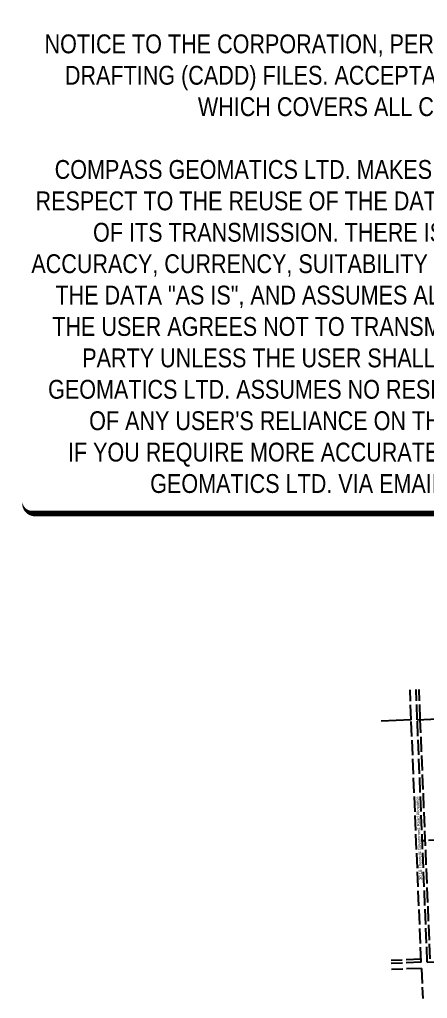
# Model space of a CAD drawing. Extents: x 679917 to 683865, y 6152986 to 6156234.
# Drawn here: x 679917 to 681271, y 6152986 to 6156234 of the extents above; entities that cross this region are included whole.
import ezdxf
from ezdxf.enums import TextEntityAlignment as Align

# ---------------------------------------------------------------- set-up
doc = ezdxf.new("R2010")
doc.units = 0
doc.header["$LTSCALE"] = 5
for name, pattern in [('foc-LSD', [8, 5, -3]), ('foc-QUARTERLINE', [33, 25, -3, 2, -3]), ('foc-UNSURVEYED', [12.5, 10, -2.5])]:
    doc.linetypes.add(name, pattern=pattern)
doc.layers.add('DISCLAIMER', color=7, linetype='Continuous', plot=False)
for name, color, linetype in [('L-QSEC', 8, 'foc-QUARTERLINE'), ('L-ROAD-T', 7, 'Continuous'), ('L-SECTION-LSD', 7, 'foc-LSD'), ('L-USEC', 7, 'foc-UNSURVEYED')]:
    doc.layers.add(name, color=color, linetype=linetype)
doc.styles.add('80', font='ARIALN.TTF', dxfattribs={"height": 10})
doc.styles.add('80L', font='ARIALN.TTF', dxfattribs={"height": 10})

# ---------------------------------------------------------------- blocks, each defined once
blk = doc.blocks.new('Disclaimer_Legal')
at = {"layer": 'DISCLAIMER', "color": 254, "flags": 128}
blk.add_lwpolyline([(-3612.9, -1104.6, 37.5, 37.5, 0), (4096.1, -1104.6, 37.5, 37.5, 0.414214), (4171.1, -1029.6, 37.5, 37.5, 0), (4171.1, 2078.7, 37.5, 0, 0.414214), (4096.1, 2153.7, 0, 0, 0), (-3612.9, 2153.7, 0, 0, 0.414214), (-3687.9, 2078.7, 0, 0, 0), (-3687.9, -1029.6, 0, 37.5, 0.414214)], format="xyseb", close=True, dxfattribs=at)
at = {"layer": 'DISCLAIMER', "color": 254, "insert": (241.6, 533.9), "char_height": 125, "width": 7717.568, "attachment_point": 5, "style": '80'}
blk.add_mtext('NOTICE TO THE CORPORATION, PERSON &/OR PERSONS REGARDING THIS COMPUTER AIDED DESIGN AND DRAFTING (CADD) FILES. ACCEPTANCE OF THE CADD DATA IS BASED ON THE FOLLOWING DISCLAIMER WHICH COVERS ALL CADD DATA RECIEVED FROM COMPASS GEOMATICS LTD.\\P{\\fArial Narrow|b1|i0|c0|p34;DISCLAIMER}\\PCOMPASS GEOMATICS LTD. MAKES NO REPRESENTATION OR WARRANTIES, EXPRESS OR IMPLIED, WITH RESPECT TO THE REUSE OF THE DATA PROVIDED HEREWITH, REGARDLESS OF ITS FORMAT OR THE MEANS OF ITS TRANSMISSION. THERE IS NO GUARANTEE OR REPRESENTATION TO THE USER AS TO THE ACCURACY, CURRENCY, SUITABILITY OR RELIABILITY OF THIS DATA FOR ANY PURPOSE. THE USER ACCEPTS THE DATA "AS IS", AND ASSUMES ALL RISKS ASSOCIATED WITH ITS USE. BY ACCEPTANCE OF THIS DATA, THE USER AGREES NOT TO TRANSMIT THIS DATA OR PROVIDE ACCESS OR ANY PART OF IT TO ANOTHER PARTY UNLESS THE USER SHALL INCLUDE WITH THE DATA A COPY OF THIS DISCLAIMER. COMPASS GEOMATICS LTD. ASSUMES NO RESPONSIBILITY FOR ACTUAL OR CONSEQUENTIAL DAMAGE AS A RESULT OF ANY USER\'S RELIANCE ON THIS DATA. THIS CADD FILE IS FOR ILLUSTRATION PURPOSES ONLY.\\PIF YOU REQUIRE MORE ACCURATE INFORMATION, PLEASE CONTACT DARCI ANGLEHART AT COMPASS GEOMATICS LTD. VIA EMAIL: darci.anglehart@compassgeomatics.ca OR CELL: 506-961-7292', dxfattribs=at)

msp = doc.modelspace()

# ---------------------------------------------------------------- linework, layer by layer
at = {"layer": 'L-QSEC', "flags": 128}
for points in [[(681237.119, 6153911.081), (682006.77, 6153943.463)], [(681217.022, 6153910.235), (681117.122, 6153906.032)]]:
    msp.add_lwpolyline(points, dxfattribs=at)
at = {"layer": 'L-SECTION-LSD', "flags": 128}
msp.add_lwpolyline([(682058.271, 6153542.971), (681253.728, 6153509.122)], dxfattribs=at)
at = {"layer": 'L-USEC', "flags": 128}
for points in [[(681217.022, 6153910.235), (681212.894, 6154010.139)], [(681237.12, 6153911.066), (681232.991, 6154010.984)], [(681247.167, 6153911.504), (681243.039, 6154011.407)], [(681270.337, 6153107.173), (681237.12, 6153911.066)], [(681279.969, 6153117.643), (681247.167, 6153911.504)], [(681250.24, 6153106.327), (681217.022, 6153910.235)], [(681270.337, 6153107.173), (682074.944, 6153141.024)], [(681249.825, 6153116.375), (681149.924, 6153112.173)], [(681250.225, 6153106.326), (681150.339, 6153102.125)], [(681251.071, 6153086.23), (681151.17, 6153082.027)], [(681251.071, 6153086.23), (681255.195, 6152986.414)]]:
    msp.add_lwpolyline(points, dxfattribs=at)

# ---------------------------------------------------------------- block references
at = {"xscale": 0.5, "yscale": 0.5, "zscale": 0.5}
msp.add_blockref('Disclaimer_Legal', (681770.001, 6155147.621), dxfattribs=at)

# ---------------------------------------------------------------- texts
at = {"layer": 'L-ROAD-T', "style": '80L'}
msp.add_text('30.18 Theoretic Government Road Allowance', height=9.99889, rotation=92.387409, dxfattribs=at).set_placement((681242.673, 6153517.857), align=Align.MIDDLE_CENTER)

doc.saveas('drawing.dxf')
